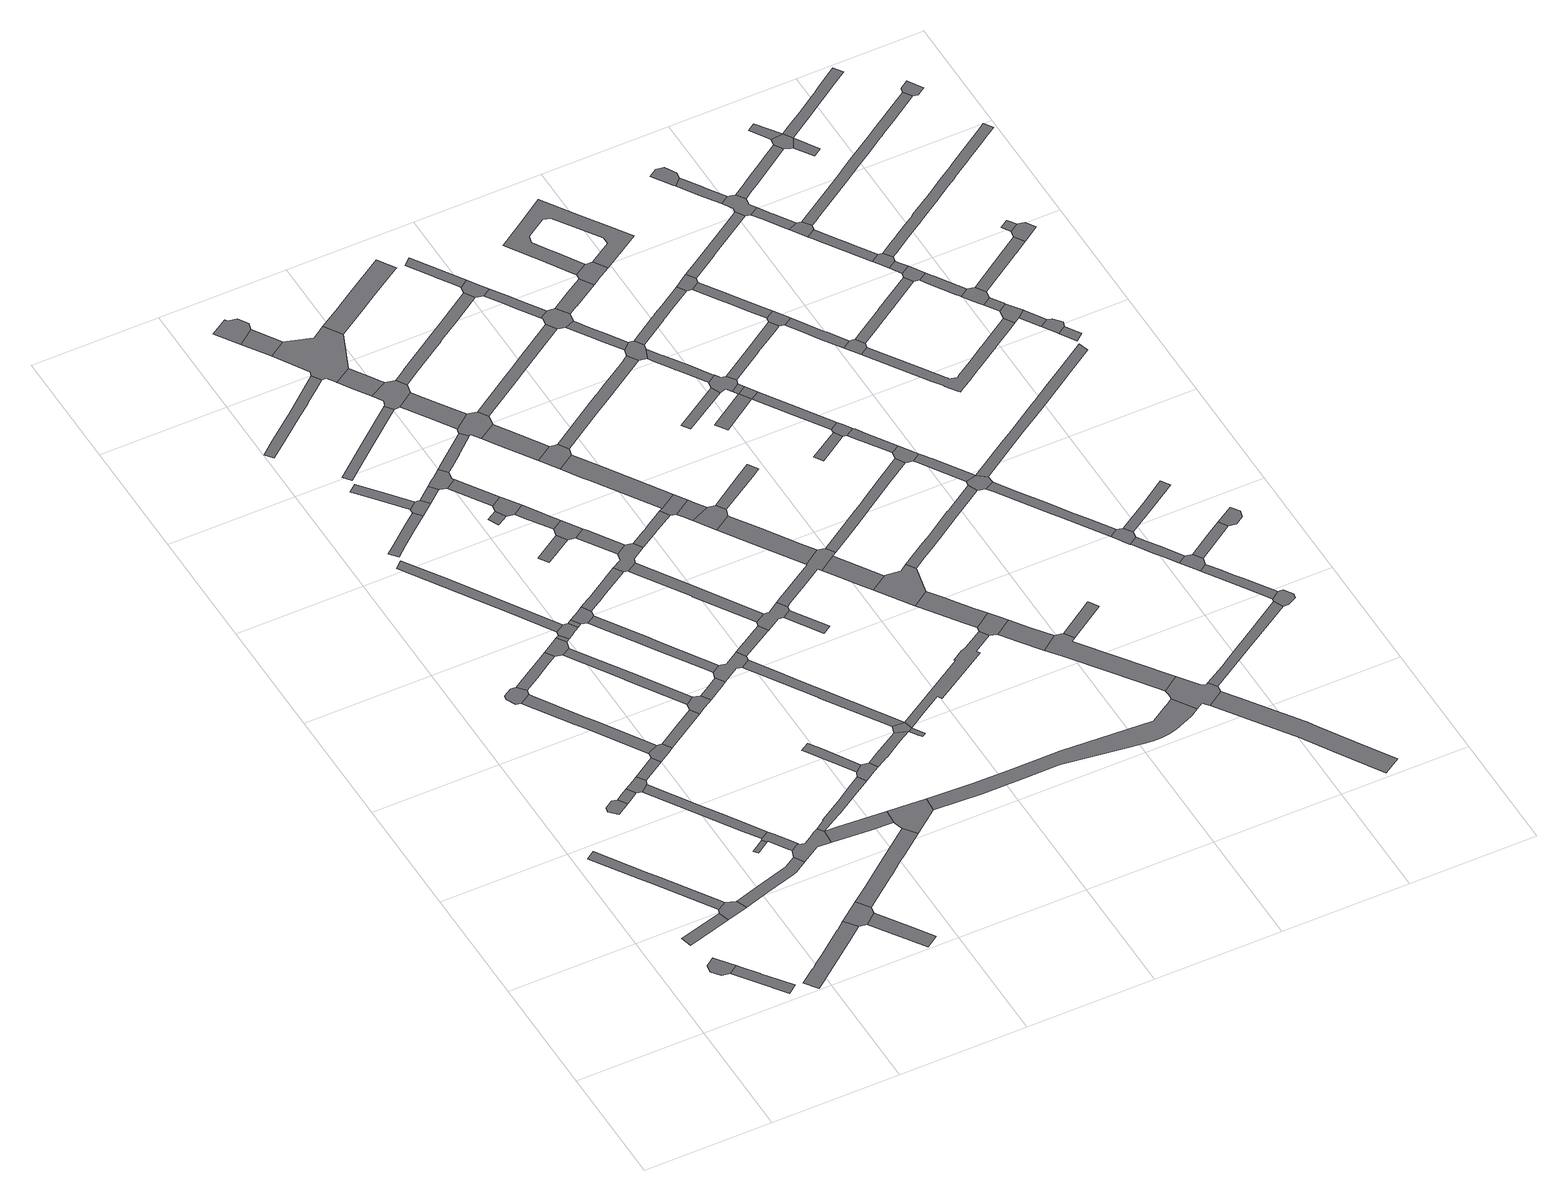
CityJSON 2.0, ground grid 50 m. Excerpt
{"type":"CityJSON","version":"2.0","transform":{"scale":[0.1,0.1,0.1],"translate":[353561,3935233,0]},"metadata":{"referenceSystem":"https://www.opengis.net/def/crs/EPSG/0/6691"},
"CityObjects":{
"road1":{"type":"Road","geometry":[{"type":"MultiSurface","lod":"1","boundaries":[[[0,1,2,3,4,5,6]]]}]},
"road2":{"type":"Road","attributes":{"RoadStructureAttribute.sectionType":"1"},"geometry":[{"type":"MultiSurface","lod":"1","boundaries":[[[7,8,9,10,4,3,11,12,13]]]}]},
"road3":{"type":"Road","attributes":{"RoadStructureAttribute.sectionType":"1"},"geometry":[{"type":"MultiSurface","lod":"1","boundaries":[[[14,15,16,17]]]}]},
"road4":{"type":"Road","attributes":{"RoadStructureAttribute.sectionType":"1"},"geometry":[{"type":"MultiSurface","lod":"1","boundaries":[[[18,19,20,21,22,23,24,25,26]]]}]},
"road5":{"type":"Road","geometry":[{"type":"MultiSurface","lod":"1","boundaries":[[[27,28,29,22,21,14,17]]]}]},
"road6":{"type":"Road","geometry":[{"type":"MultiSurface","lod":"1","boundaries":[[[30,31,32,33,34,35]]]}]},
"road7":{"type":"Road","attributes":{"RoadStructureAttribute.sectionType":"1"},"geometry":[{"type":"MultiSurface","lod":"1","boundaries":[[[36,37,38,39,40,41,42,43,44,45,46,47,48,49,50]]]}]},
"road8":{"type":"Road","attributes":{"RoadStructureAttribute.sectionType":"1"},"geometry":[{"type":"MultiSurface","lod":"1","boundaries":[[[51,33,32,52,53,54]]]}]},
"road9":{"type":"Road","attributes":{"RoadStructureAttribute.sectionType":"1"},"geometry":[{"type":"MultiSurface","lod":"1","boundaries":[[[55,56,57,58,29,28,59,60,61,62]]]}]},
"road10":{"type":"Road","geometry":[{"type":"MultiSurface","lod":"1","boundaries":[[[53,63,64,65,66,67,54]]]}]},
"road11":{"type":"Road","geometry":[{"type":"MultiSurface","lod":"1","boundaries":[[[68,69,70,71,72,73,74,75]]]}]},
"road12":{"type":"Road","attributes":{"RoadStructureAttribute.sectionType":"1"},"geometry":[{"type":"MultiSurface","lod":"1","boundaries":[[[76,77,78,79,64,63,80,81,82,83]]]}]},
"road13":{"type":"Road","attributes":{"RoadStructureAttribute.sectionType":"1"},"geometry":[{"type":"MultiSurface","lod":"1","boundaries":[[[84,85,66,65]]]}]},
"road14":{"type":"Road","geometry":[{"type":"MultiSurface","lod":"1","boundaries":[[[86,87,88,89]]]}]},
"road15":{"type":"Road","geometry":[{"type":"MultiSurface","lod":"1","boundaries":[[[49,90,91,92,93,50]]]}]},
"road16":{"type":"Road","attributes":{"RoadStructureAttribute.sectionType":"1"},"geometry":[{"type":"MultiSurface","lod":"1","boundaries":[[[94,95,96,97,70,69,98,99,100,101,102]]]}]},
"road17":{"type":"Road","attributes":{"RoadStructureAttribute.sectionType":"1"},"geometry":[{"type":"MultiSurface","lod":"1","boundaries":[[[103,104,105,106,107,108,109,72,71]]]}]},
"road18":{"type":"Road","attributes":{"RoadStructureAttribute.sectionType":"1"},"geometry":[{"type":"MultiSurface","lod":"1","boundaries":[[[110,111,91,90,112,113,114,115]]]}]},
"road19":{"type":"Road","geometry":[{"type":"MultiSurface","lod":"1","boundaries":[[[86,89,116,117,118,119,120,121,76,83]]]}]},
"road20":{"type":"Road","geometry":[{"type":"MultiSurface","lod":"1","boundaries":[[[102,101,122,85,84,123,124,125,126]]]}]},
"road21":{"type":"Road","geometry":[{"type":"MultiSurface","lod":"1","boundaries":[[[62,127,128,129,130,131,132,133,134,119,118,55]]]}]},
"road22":{"type":"Road","attributes":{"RoadStructureAttribute.sectionType":"1"},"geometry":[{"type":"MultiSurface","lod":"1","boundaries":[[[135,136,137,138,139,140,141,142,143,144]]]}]},
"road23":{"type":"Road","geometry":[{"type":"MultiSurface","lod":"1","boundaries":[[[145,146,147,148,149,107,106,150]]]}]},
"road24":{"type":"Road","attributes":{"RoadStructureAttribute.sectionType":"1"},"geometry":[{"type":"MultiSurface","lod":"1","boundaries":[[[151,152,153,154,155,156,157,158]]]}]},
"road25":{"type":"Road","attributes":{"RoadStructureAttribute.sectionType":"1"},"geometry":[{"type":"MultiSurface","lod":"1","boundaries":[[[125,159,160,161,162,126]]]}]},
"road26":{"type":"Road","attributes":{"RoadStructureAttribute.sectionType":"1"},"geometry":[{"type":"MultiSurface","lod":"1","boundaries":[[[163,164,165,166,167,168,169,170,93,92]]]}]},
"road27":{"type":"Road","attributes":{"RoadStructureAttribute.sectionType":"1"},"geometry":[{"type":"MultiSurface","lod":"1","boundaries":[[[148,147,171,172]]]}]},
"road28":{"type":"Road","attributes":{"RoadStructureAttribute.sectionType":"1"},"geometry":[{"type":"MultiSurface","lod":"1","boundaries":[[[173,174,175,145,150,176,177,178]]]}]},
"road29":{"type":"Road","geometry":[{"type":"MultiSurface","lod":"1","boundaries":[[[143,172,171,179,180,181,182,144]]]}]},
"road30":{"type":"Road","attributes":{"RoadStructureAttribute.sectionType":"1"},"geometry":[{"type":"MultiSurface","lod":"1","boundaries":[[[183,184,185,186,187,188]]]}]},
"road31":{"type":"Road","attributes":{"RoadStructureAttribute.sectionType":"1"},"geometry":[{"type":"MultiSurface","lod":"1","boundaries":[[[189,190,129,128,191,192]]]}]},
"road32":{"type":"Road","attributes":{"RoadStructureAttribute.sectionType":"1"},"geometry":[{"type":"MultiSurface","lod":"1","boundaries":[[[182,181,193,194]]]}]},
"road33":{"type":"Road","geometry":[{"type":"MultiSurface","lod":"1","boundaries":[[[154,195,196,185,184,155]]]}]},
"road34":{"type":"Road","attributes":{"RoadStructureAttribute.sectionType":"1"},"geometry":[{"type":"MultiSurface","lod":"1","boundaries":[[[197,198,199,200,201,202,203,204,205,206,207,208,209,210,211,212]]]}]},
"road35":{"type":"Road","geometry":[{"type":"MultiSurface","lod":"1","boundaries":[[[161,160,213,214,215,216,173,178]]]}]},
"road36":{"type":"Road","attributes":{"RoadStructureAttribute.sectionType":"1"},"geometry":[{"type":"MultiSurface","lod":"1","boundaries":[[[217,218,219,220,221,222,223,224,225,226,227,130,129]]]}]},
"road37":{"type":"Road","geometry":[{"type":"MultiSurface","lod":"1","boundaries":[[[193,228,229,230,231,232,194]]]}]},
"road38":{"type":"Road","attributes":{"RoadStructureAttribute.sectionType":"1"},"geometry":[{"type":"MultiSurface","lod":"1","boundaries":[[[233,196,195,234]]]}]},
"road39":{"type":"Road","attributes":{"RoadStructureAttribute.sectionType":"1"},"geometry":[{"type":"MultiSurface","lod":"1","boundaries":[[[235,216,215,236,237,238,239]]]}]},
"road40":{"type":"Road","attributes":{"RoadStructureAttribute.sectionType":"1"},"geometry":[{"type":"MultiSurface","lod":"1","boundaries":[[[240,241,242,243,244,245]]]}]},
"road41":{"type":"Road","attributes":{"RoadStructureAttribute.sectionType":"1"},"geometry":[{"type":"MultiSurface","lod":"1","boundaries":[[[246,247,248,229,228,249,250,251,252,253,254]]]}]},
"road42":{"type":"Road","geometry":[{"type":"MultiSurface","lod":"1","boundaries":[[[255,168,167,256,257,258,259,189,192]]]}]},
"road43":{"type":"Road","attributes":{"RoadStructureAttribute.sectionType":"1"},"geometry":[{"type":"MultiSurface","lod":"1","boundaries":[[[260,261,262,263,264,265]]]}]},
"road44":{"type":"Road","geometry":[{"type":"MultiSurface","lod":"1","boundaries":[[[266,267,268,269,270,271,272,273,233,234]]]}]},
"road45":{"type":"Road","geometry":[{"type":"MultiSurface","lod":"1","boundaries":[[[274,275,276,277,278,279,280]]]}]},
"road46":{"type":"Road","geometry":[{"type":"MultiSurface","lod":"1","boundaries":[[[281,282,283,284]]]}]},
"road47":{"type":"Road","attributes":{"RoadStructureAttribute.sectionType":"1"},"geometry":[{"type":"MultiSurface","lod":"1","boundaries":[[[230,285,286,287,288,289,290,291,292,231]]]}]},
"road48":{"type":"Road","geometry":[{"type":"MultiSurface","lod":"1","boundaries":[[[260,265,222,221,293,294,295]]]}]},
"road49":{"type":"Road","attributes":{"RoadStructureAttribute.sectionType":"1"},"geometry":[{"type":"MultiSurface","lod":"1","boundaries":[[[296,297,298,299,300,301]]]}]},
"road50":{"type":"Road","attributes":{"RoadStructureAttribute.sectionType":"1"},"geometry":[{"type":"MultiSurface","lod":"1","boundaries":[[[267,302,303,268]]]}]},
"road51":{"type":"Road","attributes":{"RoadStructureAttribute.sectionType":"1"},"geometry":[{"type":"MultiSurface","lod":"1","boundaries":[[[304,279,278,305,306]]]}]},
"road52":{"type":"Road","geometry":[{"type":"MultiSurface","lod":"1","boundaries":[[[238,307,308,309,310,311,312,313,254,253,314,239]]]}]},
"road53":{"type":"Road","geometry":[{"type":"MultiSurface","lod":"1","boundaries":[[[315,316,317,303,302,281,284]]]}]},
"road54":{"type":"Road","attributes":{"RoadStructureAttribute.sectionType":"1"},"geometry":[{"type":"MultiSurface","lod":"1","boundaries":[[[318,319,316,315,320,321,322,323,324]]]}]},
"road55":{"type":"Road","geometry":[{"type":"MultiSurface","lod":"1","boundaries":[[[325,326,327,328,306,305,329,205,204,330,331,332,333,334,335,336]]]}]},
"road56":{"type":"Road","attributes":{"RoadStructureAttribute.sectionType":"1"},"geometry":[{"type":"MultiSurface","lod":"1","boundaries":[[[337,338,339,340,271,270,341,342,343,344,345,346]]]}]},
"road57":{"type":"Road","geometry":[{"type":"MultiSurface","lod":"1","boundaries":[[[324,323,301,300,347,348]]]}]},
"road58":{"type":"Road","attributes":{"RoadStructureAttribute.sectionType":"1"},"geometry":[{"type":"MultiSurface","lod":"1","boundaries":[[[349,350,351,334,333,352,353,354,355,356]]]}]},
"road59":{"type":"Road","attributes":{"RoadStructureAttribute.sectionType":"1"},"geometry":[{"type":"MultiSurface","lod":"1","boundaries":[[[294,357,358,359,360,361,362,363,364,365,295]]]}]},
"road60":{"type":"Road","attributes":{"RoadStructureAttribute.sectionType":"1"},"geometry":[{"type":"MultiSurface","lod":"1","boundaries":[[[347,366,367,368,348]]]}]},
"road61":{"type":"Road","geometry":[{"type":"MultiSurface","lod":"1","boundaries":[[[355,369,370,245,244,371,372,373,374,375,376,377,356]]]}]},
"road62":{"type":"Road","geometry":[{"type":"MultiSurface","lod":"1","boundaries":[[[378,379,380,381,367,366,382,383,289,288,384,385]]]}]},
"road63":{"type":"Road","attributes":{"RoadStructureAttribute.sectionType":"1"},"geometry":[{"type":"MultiSurface","lod":"1","boundaries":[[[386,387,388,389,390,309,308,391,392,393,394]]]}]},
"road64":{"type":"Road","attributes":{"RoadStructureAttribute.sectionType":"1"},"geometry":[{"type":"MultiSurface","lod":"1","boundaries":[[[395,311,310,396,397,398]]]}]},
"road65":{"type":"Road","attributes":{"RoadStructureAttribute.sectionType":"1"},"geometry":[{"type":"MultiSurface","lod":"1","boundaries":[[[399,400,373,372,401,402,403,404]]]}]},
"road66":{"type":"Road","attributes":{"RoadStructureAttribute.sectionType":"1"},"geometry":[{"type":"MultiSurface","lod":"1","boundaries":[[[384,405,406,407,408,409,410,411,412,385]]]}]},
"road67":{"type":"Road","geometry":[{"type":"MultiSurface","lod":"1","boundaries":[[[413,386,394,363,362]]]}]},
"road68":{"type":"Road","geometry":[{"type":"MultiSurface","lod":"1","boundaries":[[[414,404,403,415,337,346,416,417,418,419,420]]]}]},
"road69":{"type":"Road","geometry":[{"type":"MultiSurface","lod":"1","boundaries":[[[421,422,423,424,413,362]]]}]},
"road70":{"type":"Road","attributes":{"RoadStructureAttribute.sectionType":"1"},"geometry":[{"type":"MultiSurface","lod":"1","boundaries":[[[425,426,418,417,427,428]]]}]},
"road71":{"type":"Road","geometry":[{"type":"MultiSurface","lod":"1","boundaries":[[[398,397,429,430,431,432,433,434,410,409]]]}]},
"road72":{"type":"Road","attributes":{"RoadStructureAttribute.sectionType":"1"},"geometry":[{"type":"MultiSurface","lod":"1","boundaries":[[[435,436,437,381,380,438,439,440,441]]]}]},
"road73":{"type":"Road","geometry":[{"type":"MultiSurface","lod":"1","boundaries":[[[442,443,444,445,446,447,448,425,428]]]}]},
"road74":{"type":"Road","attributes":{"RoadStructureAttribute.sectionType":"1"},"geometry":[{"type":"MultiSurface","lod":"1","boundaries":[[[449,450,451,452,431,430]]]}]},
"road75":{"type":"Road","attributes":{"RoadStructureAttribute.sectionType":"1"},"geometry":[{"type":"MultiSurface","lod":"1","boundaries":[[[444,453,454,455,456,457,458,459,460,445]]]}]},
"road76":{"type":"Road","attributes":{"RoadStructureAttribute.sectionType":"1"},"geometry":[{"type":"MultiSurface","lod":"1","boundaries":[[[335,461,462,463,464,465,466,467,468,469,336]]]}]},
"road77":{"type":"Road","attributes":{"RoadStructureAttribute.sectionType":"1"},"geometry":[{"type":"MultiSurface","lod":"1","boundaries":[[[470,471,472,473,474,475,476,477,375,374,478,479,480,481,482,483,484]]]}]},
"road78":{"type":"Road","geometry":[{"type":"MultiSurface","lod":"1","boundaries":[[[440,485,486,487,457,456,441]]]}]},
"road79":{"type":"Road","attributes":{"RoadStructureAttribute.sectionType":"1"},"geometry":[{"type":"MultiSurface","lod":"1","boundaries":[[[488,489,490,491,486,485]]]}]},
"road80":{"type":"Road","geometry":[{"type":"MultiSurface","lod":"1","boundaries":[[[492,493,494,495,490,489]]]}]},
"road81":{"type":"Road","attributes":{"RoadStructureAttribute.sectionType":"1"},"geometry":[{"type":"MultiSurface","lod":"1","boundaries":[[[496,497,498,499,500,501,502,503,504,505,506,507,508,509,510,386,413]]]}]},
"road82":{"type":"Road","geometry":[{"type":"MultiSurface","lod":"1","boundaries":[[[511,512,433,432,513,514,515,516,517,518,519,520,521]]]}]},
"road83":{"type":"Road","attributes":{"RoadStructureAttribute.sectionType":"1"},"geometry":[{"type":"MultiSurface","lod":"1","boundaries":[[[256,522,523,524,525,526,527,528,529,530,531,532,533,534,535,536,537,538,539,540,541,542,543,544,257]]]}]},
"road84":{"type":"Road","attributes":{"RoadStructureAttribute.sectionType":"1"},"geometry":[{"type":"MultiSurface","lod":"1","boundaries":[[[545,546,547,548,549,550,551,552,414,420]]]}]},
"road85":{"type":"Road","attributes":{"RoadStructureAttribute.sectionType":"1"},"geometry":[{"type":"MultiSurface","lod":"1","boundaries":[[[520,553,554,493,492,555,556,521]]]}]},
"road86":{"type":"Road","attributes":{"RoadStructureAttribute.sectionType":"1"},"geometry":[{"type":"MultiSurface","lod":"1","boundaries":[[[557,558,559,560,561,562,563,564,565,447,446]]]}]},
"road87":{"type":"Road","attributes":{"RoadStructureAttribute.sectionType":"1"},"geometry":[{"type":"MultiSurface","lod":"1","boundaries":[[[566,567,517,516,568,569,570]]]}]},
"road88":{"type":"Road","attributes":{"RoadStructureAttribute.sectionType":"1"},"geometry":[{"type":"MultiSurface","lod":"1","boundaries":[[[571,572,573,574,495,494]]]}]},
"road89":{"type":"Road","attributes":{"RoadStructureAttribute.sectionType":"1"},"geometry":[{"type":"MultiSurface","lod":"1","boundaries":[[[575,576,577,578,579,580,581,582]]]}]},
"road90":{"type":"Road","geometry":[{"type":"MultiSurface","lod":"1","boundaries":[[[583,584,585,580,579,586,470,484]]]}]},
"road91":{"type":"Road","geometry":[{"type":"MultiSurface","lod":"1","boundaries":[[[587,588,589,590,591,592,593,594,566,570]]]}]},
"road92":{"type":"Road","attributes":{"RoadStructureAttribute.sectionType":"1"},"geometry":[{"type":"MultiSurface","lod":"1","boundaries":[[[595,596,597,598,599,600,584,583]]]}]},
"road93":{"type":"Road","attributes":{"RoadStructureAttribute.sectionType":"1"},"geometry":[{"type":"MultiSurface","lod":"1","boundaries":[[[589,601,602,603,604,605,606,607,608,590]]]}]},
"road94":{"type":"Road","geometry":[{"type":"MultiSurface","lod":"1","boundaries":[[[609,610,611,598,597,612,613,549,548,614,615]]]}]},
"road95":{"type":"Road","geometry":[{"type":"MultiSurface","lod":"1","boundaries":[[[504,503,616,617,618,604,603]]]}]},
"road96":{"type":"Road","attributes":{"RoadStructureAttribute.sectionType":"1"},"geometry":[{"type":"MultiSurface","lod":"1","boundaries":[[[619,620,621,622]]]}]},
"road97":{"type":"Road","attributes":{"RoadStructureAttribute.sectionType":"1"},"geometry":[{"type":"MultiSurface","lod":"1","boundaries":[[[614,623,624,625,626,627,628,629,615]]]}]},
"road98":{"type":"Road","geometry":[{"type":"MultiSurface","lod":"1","boundaries":[[[630,631,617,616,632,633,634]]]}]},
"road99":{"type":"Road","geometry":[{"type":"MultiSurface","lod":"1","boundaries":[[[635,626,625,560,559,636,637,638]]]}]},
"road100":{"type":"Road","attributes":{"RoadStructureAttribute.sectionType":"1"},"geometry":[{"type":"MultiSurface","lod":"1","boundaries":[[[639,640,641,642,643,644,645,519,518,646,647,648,649,650,651,652]]]}]},
"road101":{"type":"Road","attributes":{"RoadStructureAttribute.sectionType":"1"},"geometry":[{"type":"MultiSurface","lod":"1","boundaries":[[[653,654,655,656]]]}]},
"road102":{"type":"Road","attributes":{"RoadStructureAttribute.sectionType":"1"},"geometry":[{"type":"MultiSurface","lod":"1","boundaries":[[[657,658,659,660,661,611,610]]]}]},
"road103":{"type":"Road","attributes":{"RoadStructureAttribute.sectionType":"1"},"geometry":[{"type":"MultiSurface","lod":"1","boundaries":[[[662,663,664,665,666,637,636,667,668,669,670,671,672,673,674]]]}]},
"road104":{"type":"Road","attributes":{"RoadStructureAttribute.sectionType":"1"},"geometry":[{"type":"MultiSurface","lod":"1","boundaries":[[[675,676,677,678,679,630,634,680,681,682,683,684]]]}]},
"road105":{"type":"Road","geometry":[{"type":"MultiSurface","lod":"1","boundaries":[[[685,686,687,674,673,619,622,688,689,690]]]}]},
"road106":{"type":"Road","attributes":{"RoadStructureAttribute.sectionType":"1"},"geometry":[{"type":"MultiSurface","lod":"1","boundaries":[[[689,656,691,690]]]}]},
"road107":{"type":"Road","geometry":[{"type":"MultiSurface","lod":"1","boundaries":[[[691,656,655,692]]]}]},
"road108":{"type":"Road","attributes":{"RoadStructureAttribute.sectionType":"1"},"geometry":[{"type":"MultiSurface","lod":"1","boundaries":[[[591,693,694,695,696,697,698,699,700,701,702,703,704,592]]]}]},
"road109":{"type":"Road","attributes":{"RoadStructureAttribute.sectionType":"1"},"geometry":[{"type":"MultiSurface","lod":"1","boundaries":[[[705,706,707,708]]]}]},
"road110":{"type":"Road","attributes":{"RoadStructureAttribute.sectionType":"1"},"geometry":[{"type":"MultiSurface","lod":"1","boundaries":[[[709,710,711,712,679,678]]]}]},
"road111":{"type":"Road","geometry":[{"type":"MultiSurface","lod":"1","boundaries":[[[713,714,715,716,717,718,719,660,659]]]}]},
"road112":{"type":"Road","attributes":{"RoadStructureAttribute.sectionType":"1"},"geometry":[{"type":"MultiSurface","lod":"1","boundaries":[[[655,720,721,722,723,692]]]}]},
"road113":{"type":"Road","attributes":{"RoadStructureAttribute.sectionType":"1"},"geometry":[{"type":"MultiSurface","lod":"1","boundaries":[[[724,725,726,727,728,729,730,731,732,733,635,638]]]}]},
"road114":{"type":"Road","geometry":[{"type":"MultiSurface","lod":"1","boundaries":[[[683,734,735,537,536,736,737,738,739,740,741,742,743,684]]]}]},
"road115":{"type":"Road","attributes":{"RoadStructureAttribute.sectionType":"1"},"geometry":[{"type":"MultiSurface","lod":"1","boundaries":[[[714,744,745,746,747,748,749,750,751,718,717,752,753,754,755,756,757,758,759,760,761,762,763,715]]]}]},
"road116":{"type":"Road","geometry":[{"type":"MultiSurface","lod":"1","boundaries":[[[764,765,766,722,721,767,705,708]]]}]},
"road117":{"type":"Road","attributes":{"RoadStructureAttribute.sectionType":"1"},"geometry":[{"type":"MultiSurface","lod":"1","boundaries":[[[768,769,765,764,770,771,772,773]]]}]},
"road118":{"type":"Road","attributes":{"RoadStructureAttribute.sectionType":"1"},"geometry":[{"type":"MultiSurface","lod":"1","boundaries":[[[774,775,776,686,685,777,778,779,780,781,782]]]}]},
"road119":{"type":"Road","geometry":[{"type":"MultiSurface","lod":"1","boundaries":[[[783,784,785,773,772,639,652]]]}]},
"road120":{"type":"Road","attributes":{"RoadStructureAttribute.sectionType":"1"},"geometry":[{"type":"MultiSurface","lod":"1","boundaries":[[[786,787,788,789,790,791,792,793,794,795,796,797,798,799,800,801,739,738]]]}]},
"road121":{"type":"Road","attributes":{"RoadStructureAttribute.sectionType":"1"},"geometry":[{"type":"MultiSurface","lod":"1","boundaries":[[[783,802,803,804,805,806,807,808,809,784]]]}]},
"road122":{"type":"Road","geometry":[{"type":"MultiSurface","lod":"1","boundaries":[[[810,729,728,811,812,813,814]]]}]},
"road123":{"type":"Road","geometry":[{"type":"MultiSurface","lod":"1","boundaries":[[[805,804,700,699,815,816,817]]]}]},
"road124":{"type":"Road","attributes":{"RoadStructureAttribute.sectionType":"1"},"geometry":[{"type":"MultiSurface","lod":"1","boundaries":[[[818,819,820,812,811,821,822,823,824,825]]]}]},
"road125":{"type":"Road","geometry":[{"type":"MultiSurface","lod":"1","boundaries":[[[781,826,827,825,824,782]]]}]},
"road126":{"type":"Road","attributes":{"RoadStructureAttribute.sectionType":"1"},"geometry":[{"type":"MultiSurface","lod":"1","boundaries":[[[828,829,830,831,832,833,834,835,836,837,838,816,815]]]}]},
"road127":{"type":"Road","attributes":{"RoadStructureAttribute.sectionType":"1"},"geometry":[{"type":"MultiSurface","lod":"1","boundaries":[[[839,840,841,842,843,741,740,844,845,846,847,848,849]]]}]},
"road128":{"type":"Road","attributes":{"RoadStructureAttribute.sectionType":"1"},"geometry":[{"type":"MultiSurface","lod":"1","boundaries":[[[850,851,827,826,852,853,854,855]]]}]},
"road129":{"type":"Road","geometry":[{"type":"MultiSurface","lod":"1","boundaries":[[[856,857,833,832,858,859,860,861]]]}]},
"road130":{"type":"Road","geometry":[{"type":"MultiSurface","lod":"1","boundaries":[[[854,862,863,864,865,866,855]]]}]},
"road131":{"type":"Road","attributes":{"RoadStructureAttribute.sectionType":"1"},"geometry":[{"type":"MultiSurface","lod":"1","boundaries":[[[813,867,868,869,870,871,872,873,874,814]]]}]},
"road132":{"type":"Road","attributes":{"RoadStructureAttribute.sectionType":"1"},"geometry":[{"type":"MultiSurface","lod":"1","boundaries":[[[860,875,876,877,878,879,880,881,882,883,861]]]}]},
"road133":{"type":"Road","geometry":[{"type":"MultiSurface","lod":"1","boundaries":[[[884,885,886,887,888,881,880]]]}]},
"road134":{"type":"Road","geometry":[{"type":"MultiSurface","lod":"1","boundaries":[[[889,890,891,892,893,894,895]]]}]},
"road135":{"type":"Road","attributes":{"RoadStructureAttribute.sectionType":"1"},"geometry":[{"type":"MultiSurface","lod":"1","boundaries":[[[896,897,898,899,900,901,886,885,902,903]]]}]},
"road136":{"type":"Road","attributes":{"RoadStructureAttribute.sectionType":"1"},"geometry":[{"type":"MultiSurface","lod":"1","boundaries":[[[904,905,906,907,857,856]]]}]},
"road137":{"type":"Road","attributes":{"RoadStructureAttribute.sectionType":"1"},"geometry":[{"type":"MultiSurface","lod":"1","boundaries":[[[908,909,910,911,912,894,893,913,914,915]]]}]},
"road138":{"type":"Road","geometry":[{"type":"MultiSurface","lod":"1","boundaries":[[[849,848,916,917,918,919,896,903]]]}]},
"road139":{"type":"Road","attributes":{"RoadStructureAttribute.sectionType":"1"},"geometry":[{"type":"MultiSurface","lod":"1","boundaries":[[[920,921,922,923,865,864,924,925,926,927,928]]]}]},
"road140":{"type":"Road","attributes":{"RoadStructureAttribute.sectionType":"1"},"geometry":[{"type":"MultiSurface","lod":"1","boundaries":[[[929,930,931,932,888,887,933]]]}]},
"road141":{"type":"Road","attributes":{"RoadStructureAttribute.sectionType":"1"},"geometry":[{"type":"MultiSurface","lod":"1","boundaries":[[[934,935,936,937,938,939,940,941,942,943,944,945,946,947,948,863,862,949,950,951,952,953,954,955,956,957,958,959,960,961,962,963,964,965]]]}]},
"road142":{"type":"Road","geometry":[{"type":"MultiSurface","lod":"1","boundaries":[[[966,967,968,969,908,915,970,871,870,971]]]}]},
"road143":{"type":"Road","attributes":{"RoadStructureAttribute.sectionType":"1"},"geometry":[{"type":"MultiSurface","lod":"1","boundaries":[[[972,973,974,975,976,977,978,979,980,981,982,983,984,805,817]]]}]},
"road144":{"type":"Road","attributes":{"RoadStructureAttribute.sectionType":"1"},"geometry":[{"type":"MultiSurface","lod":"1","boundaries":[[[985,986,987,988,989,990,991,992,993,994,995,966,971]]]}]},
"road145":{"type":"Road","geometry":[{"type":"MultiSurface","lod":"1","boundaries":[[[990,996,997,998,999,1000,991]]]}]},
"road146":{"type":"Road","attributes":{"RoadStructureAttribute.sectionType":"1"},"geometry":[{"type":"MultiSurface","lod":"1","boundaries":[[[1001,1002,1003,1004,1005,1006,1007,1008,1009,997,996,1010,1011,1012,1013,1014,1015,1016,1017,1018]]]}]},
"road147":{"type":"Road","geometry":[{"type":"MultiSurface","lod":"1","boundaries":[[[1019,929,933,1020,1021,1022]]]}]},
"road148":{"type":"Road","geometry":[{"type":"MultiSurface","lod":"1","boundaries":[[[1017,1023,1024,1025,1026,1027,1028,1018]]]}]},
"road149":{"type":"Road","attributes":{"RoadStructureAttribute.sectionType":"1"},"geometry":[{"type":"MultiSurface","lod":"1","boundaries":[[[1029,1030,1031,1032,1033,1034,1035,1036,1037,969,968]]]}]},
"road150":{"type":"Road","attributes":{"RoadStructureAttribute.sectionType":"1"},"geometry":[{"type":"MultiSurface","lod":"1","boundaries":[[[1038,1039,1040,1026,1025,1041]]]}]},
"road151":{"type":"Road","geometry":[{"type":"MultiSurface","lod":"1","boundaries":[[[1042,1043,1038,1041,920,928]]]}]},
"road152":{"type":"Road","attributes":{"RoadStructureAttribute.sectionType":"1"},"geometry":[{"type":"MultiSurface","lod":"1","boundaries":[[[1044,1045,1046,1043,1042,1047,1048,1049,1050,1051,1052]]]}]},
"road153":{"type":"Road","geometry":[{"type":"MultiSurface","lod":"1","boundaries":[[[1053,1052,1051,1054,1055,1056,1057,1058]]]}]},
"road154":{"type":"Road","attributes":{"RoadStructureAttribute.sectionType":"1"},"geometry":[{"type":"MultiSurface","lod":"1","boundaries":[[[1056,1059,1060,1061,1062,1063,1064,1057]]]}]},
"road155":{"type":"Road","geometry":[{"type":"MultiSurface","lod":"1","boundaries":[[[1065,1066,1061,1060,934,965]]]}]},
"road156":{"type":"Road","attributes":{"RoadStructureAttribute.sectionType":"1"},"geometry":[{"type":"MultiSurface","lod":"1","boundaries":[[[1067,1068,1069,1070]]]}]},
"road157":{"type":"Road","attributes":{"RoadStructureAttribute.sectionType":"1"},"geometry":[{"type":"MultiSurface","lod":"1","boundaries":[[[1071,1072,1073,1066,1065,1074,1075,1076]]]}]},
"road158":{"type":"Road","geometry":[{"type":"MultiSurface","lod":"1","boundaries":[[[1067,1070,1033,1032,1077,1078,1079]]]}]},
"road159":{"type":"Road","geometry":[{"type":"MultiSurface","lod":"1","boundaries":[[[1076,1080,1081,1082,1083,1084,1085,1071]]]}]},
"road160":{"type":"Road","attributes":{"RoadStructureAttribute.sectionType":"1"},"geometry":[{"type":"MultiSurface","lod":"1","boundaries":[[[1078,1086,1087,1079]]]}]},
"road161":{"type":"Road","geometry":[{"type":"MultiSurface","lod":"1","boundaries":[[[1082,1088,1089,1090,1091,1083]]]}]},
"road162":{"type":"Road","attributes":{"RoadStructureAttribute.sectionType":"1"},"geometry":[{"type":"MultiSurface","lod":"1","boundaries":[[[1092,1093,1053,1058,1094,1095,1096]]]}]},
"road163":{"type":"Road","attributes":{"RoadStructureAttribute.sectionType":"1"},"geometry":[{"type":"MultiSurface","lod":"1","boundaries":[[[1097,1098,1099,1100,1101,1102,1103,1104,1105,1106,1107,1108,1109,1110,1111,1112,1113,1114,1115,1116,1000,999]]]}]},
"road164":{"type":"Road","attributes":{"RoadStructureAttribute.sectionType":"1"},"geometry":[{"type":"MultiSurface","lod":"1","boundaries":[[[1117,1118,1119,1120,1121,1122,1123,1124,1125,1126,1127,1128,1067,1079]]]}]},
"road165":{"type":"Road","attributes":{"RoadStructureAttribute.sectionType":"1"},"geometry":[{"type":"MultiSurface","lod":"1","boundaries":[[[1129,1130,1131,1132,1133,1134,1135,1136,1137,1138,1139,1140,1141,1142,1143,1144,1145,1146,1147,1148,1149,1150,1151,1152,1153,1154,1155,1156,1157,1158,1159,1160,1161,1162,1163,1164,1165,1166,1167,1168,1169,1170,1171,1172,1173,1028,1027]]]}]},
"road166":{"type":"Road","geometry":[{"type":"MultiSurface","lod":"1","boundaries":[[[1174,1175,1176,1177]]]}]},
"road167":{"type":"Road","geometry":[{"type":"MultiSurface","lod":"1","boundaries":[[[1178,1179,1174,1177,1092,1096]]]}]},
"road168":{"type":"Road","geometry":[{"type":"MultiSurface","lod":"1","boundaries":[[[1180,1181,1109,1108,1182,1183]]]}]}
},
"vertices":[
[166,286,0],[162,256,0],[189,220,0],[219,215,0],[256,241,0],[238,265,0],[202,313,0],
[327,145,0],[312,165,0],[311,167,0],[265,229,0],[277,137,0],[355,33,0],[391,60,0],
[326,495,0],[153,447,0],[165,403,0],[338,452,0],
[163,775,0],[192,731,0],[314,544,0],[333,514,0],[368,534,0],[229,748,0],[197,797,0],[85,969,0],[52,947,0],
[414,474,0],[423,476,0],[407,518,0],
[222,1119,0],[250,1089,0],[301,1121,0],[280,1155,0],[260,1160,0],[226,1139,0],
[651,232,0],[645,228,0],[538,145,0],[509,123,0],[487,105,0],[478,99,0],[420,56,0],[456,7,0],[482,26,0],[523,57,0],[552,79,0],[677,176,0],[681,179,0],[721,210,0],[684,258,0],
[302,1169,0],[312,1128,0],[352,1154,0],[331,1188,0],
[683,618,0],[666,608,0],[636,589,0],[506,549,0],[525,508,0],[643,544,0],[655,548,0],[706,580,0],
[372,1149,0],[404,1174,0],[412,1192,0],[390,1225,0],[368,1211,0],
[190,1736,0],[210,1731,0],[253,1758,0],[257,1778,0],[231,1808,0],[211,1813,0],[177,1792,0],[173,1772,0],
[662,772,0],[622,835,0],[562,928,0],[517,998,0],[482,978,0],[528,907,0],[588,813,0],[629,751,0],
[500,1248,0],[479,1282,0],
[626,744,0],[573,710,0],[586,693,0],[637,727,0],
[751,206,0],[798,244,0],[803,274,0],[767,322,0],
[456,1438,0],[389,1543,0],[366,1579,0],[260,1746,0],[324,1552,0],[347,1517,0],[414,1411,0],[481,1306,0],[526,1328,0],
[328,1822,0],[357,1841,0],[377,1853,0],[420,1881,0],[399,1914,0],[338,1876,0],[306,1856,0],
[935,42,0],[883,119,0],[811,118,0],[826,96,0],[856,52,0],[886,9,0],
[642,730,0],[686,661,0],[694,649,0],[727,671,0],[703,709,0],[675,752,0],
[483,1302,0],[539,1273,0],[561,1287,0],[567,1291,0],[546,1325,0],
[779,625,0],[832,621,0],[836,681,0],[821,704,0],[802,692,0],[790,684,0],[751,660,0],[731,665,0],
[411,2177,0],[347,2278,0],[277,2388,0],[173,2547,0],[143,2521,0],[243,2365,0],[314,2254,0],[377,2156,0],[485,1985,0],[519,2006,0],
[483,1894,0],[483,1895,0],[491,1925,0],[469,1959,0],[435,1937,0],[448,1874,0],
[177,2568,0],[221,2605,0],[292,2663,0],[346,2706,0],[321,2737,0],[266,2693,0],[189,2629,0],[152,2599,0],
[664,1353,0],[729,1395,0],[708,1429,0],[640,1386,0],
[930,372,0],[947,385,0],[996,424,0],[1024,445,0],[1119,519,0],[1082,566,0],[958,470,0],[833,373,0],
[506,1934,0],[481,1966,0],
[747,1481,0],[736,1497,0],[615,1687,0],[581,1666,0],[581,1665,0],[714,1457,0],
[530,1949,0],[531,1950,0],[560,1969,0],[539,2002,0],
[250,2845,0],[322,2757,0],[353,2782,0],[281,2870,0],[210,2956,0],[180,2930,0],
[1074,666,0],[886,678,0],[979,611,0],[1070,606,0],
[576,1979,0],[555,2013,0],
[398,2749,0],[373,2780,0],
[27,3202,0],[105,3264,0],[201,3340,0],[250,3380,0],[254,3383,0],[260,3388,0],[313,3431,0],[353,3464,0],[330,3498,0],[277,3455,0],[198,3389,0],[188,3381,0],[174,3369,0],[169,3365,0],[60,3278,0],[3,3232,0],
[745,1405,0],[759,1414,0],[797,1437,0],[775,1471,0],
[888,711,0],[924,732,0],[987,770,0],[998,779,0],[1084,832,0],[1064,863,0],[1017,834,0],[949,788,0],[858,733,0],[860,729,0],[852,725,0],
[600,1973,0],[634,1995,0],[638,2018,0],[617,2052,0],[594,2037,0],
[430,2826,0],[455,2796,0],
[819,1499,0],[842,1466,0],[859,1477,0],[882,1491,0],[860,1525,0],
[332,3125,0],[188,3007,0],[213,2977,0],[356,3095,0],[505,3217,0],[481,3247,0],
[866,1630,0],[768,1783,0],[755,1805,0],[618,1945,0],[721,1783,0],[734,1762,0],[863,1560,0],[867,1554,0],[900,1575,0],
[1072,600,0],[1219,596,0],[1223,656,0],[1199,658,0],[1126,662,0],
[1103,911,0],[1019,1046,0],[991,1091,0],[957,1070,0],[961,1064,0],[1073,886,0],
[458,2795,0],[484,2788,0],[526,2816,0],[521,2824,0],[525,2854,0],[500,2884,0],[467,2857,0],[452,2845,0],
[236,3867,0],[204,3874,0],[197,3884,0],[129,3842,0],[189,3751,0],[254,3799,0],[261,3829,0],
[576,2610,0],[537,2586,0],[555,2544,0],[598,2570,0],
[675,2041,0],[686,2048,0],[723,2071,0],[827,2136,0],[805,2170,0],[700,2104,0],[664,2081,0],[654,2075,0],
[1129,860,0],[1152,873,0],[1133,906,0],
[599,2337,0],[600,2334,0],[622,2299,0],[640,2310,0],[731,2367,0],[706,2405,0],
[582,2638,0],[624,2666,0],
[267,3778,0],[255,3650,0],[323,3693,0],
[947,1532,0],[968,1527,0],[1002,1550,0],[1006,1569,0],[985,1604,0],[979,1600,0],[929,1568,0],[861,1530,0],
[629,2565,0],[672,2593,0],[631,2655,0],
[722,2515,0],[707,2538,0],[660,2518,0],[666,2509,0],[671,2501,0],[713,2437,0],[755,2464,0],
[465,3684,0],[456,3678,0],[428,3660,0],[349,3685,0],[337,3518,0],[368,3463,0],[371,3463,0],[391,3431,0],[392,3429,0],[460,3472,0],[525,3627,0],[480,3694,0],
[648,3008,0],[639,3001,0],[626,2990,0],[522,2903,0],[549,2873,0],[602,2917,0],[601,2919,0],[606,2923,0],[650,2960,0],[672,2979,0],
[761,2363,0],[803,2391,0],
[526,3370,0],[522,3377,0],[464,3466,0],[394,3427,0],[414,3395,0],[425,3378,0],[468,3312,0],[539,3350,0],
[1200,901,0],[1200,900,0],[1264,940,0],[1296,960,0],[1299,962,0],[1327,979,0],[1280,995,0],[1247,975,0],[1178,934,0],
[852,2225,0],[894,2251,0],[810,2380,0],
[493,3273,0],[488,3253,0],[521,3218,0],[527,3219,0],[594,3265,0],[602,3304,0],[578,3342,0],[569,3344,0],[550,3348,0],
[886,2165,0],[889,2175,0],[945,2211,0],[924,2245,0],[845,2195,0],[841,2192,0],[844,2132,0],[884,2156,0],
[1336,1024,0],[1166,1291,0],[1164,1295,0],[1121,1362,0],[1056,1465,0],[1016,1451,0],[1128,1276,0],[1131,1271,0],[1288,1026,0],
[1092,1670,0],[1127,1641,0],[1135,1646,0],[1113,1683,0],
[669,3150,0],[612,3237,0],[543,3196,0],[602,3106,0],[652,3029,0],[715,3079,0],
[847,2126,0],[850,2121,0],[979,1920,0],[981,1916,0],[1117,1702,0],[1158,1726,0],[1021,1941,0],[1019,1944,0],
[1344,989,0],
[755,3071,0],[649,3015,0],[680,2985,0],[703,2949,0],[771,2993,0],[777,3026,0],[778,3033,0],
[1350,943,0],[1357,933,0],[1366,938,0],[1373,942,0],
[893,2804,0],[803,2944,0],[735,2900,0],[826,2760,0],
[1191,1680,0],[1211,1678,0],[1244,1700,0],[1247,1718,0],[1224,1753,0],[1178,1724,0],
[1005,2296,0],[1004,2295,0],[984,2283,0],[1005,2248,0],[1026,2262,0],[1101,2307,0],[1079,2342,0],
[834,2747,0],[859,2709,0],[873,2687,0],[940,2731,0],[947,2761,0],[923,2798,0],[912,2800,0],
[1296,1541,0],[1330,1564,0],[1331,1564,0],[1329,1566,0],
[920,2614,0],[937,2589,0],[1037,2435,0],[1092,2349,0],[1159,2393,0],[1105,2477,0],[1011,2622,0],[1006,2630,0],
[644,3703,0],[707,3744,0],[833,3824,0],[841,3829,0],[798,3897,0],[788,3891,0],[643,3798,0],[599,3770,0],[568,3750,0],
[988,3610,0],[845,3517,0],[774,3470,0],[766,3465,0],[633,3378,0],[630,3376,0],[629,3376,0],[594,3352,0],[646,3333,0],[711,3375,0],[781,3421,0],[800,3433,0],[812,3441,0],[888,3491,0],[1012,3572,0],
[1122,2302,0],[1190,2346,0],[1168,2380,0],
[1139,2277,0],[1158,2247,0],[1232,2281,0],[1205,2322,0],
[1210,2168,0],[1276,2211,0],[1286,2240,0],[1263,2276,0],
[1425,1040,0],[1472,1069,0],[1495,1083,0],[1505,1067,0],[1535,1085,0],[1727,1202,0],[1718,1216,0],[1796,1264,0],[1774,1298,0],[1696,1249,0],[1690,1247,0],[1677,1243,0],[1631,1215,0],[1635,1209,0],[1514,1134,0],
[1405,1868,0],[1245,1767,0],[1261,1728,0],[1343,1780,0],[1427,1834,0],[1436,1820,0],[1503,1864,0],[1521,1876,0],[1499,1909,0],[1469,1916,0],[1404,1870,0],
[1405,586,0],[1485,586,0],[1516,586,0],[1543,586,0],[1703,587,0],[1714,587,0],[1815,572,0],[1947,552,0],[2017,541,0],[2050,538,0],[2083,538,0],[2116,543,0],[2147,550,0],[2226,584,0],[2259,606,0],[2203,690,0],[2172,670,0],[2171,670,0],[2099,623,0],[1744,646,0],[1718,647,0],[1542,646,0],[1401,646,0],
[955,3148,0],[982,3166,0],[1025,3194,0],[1190,3301,0],[1165,3339,0],[1014,3241,0],[956,3203,0],[921,3180,0],
[1434,1970,0],[1348,2102,0],[1282,2057,0],[1327,1987,0],
[1114,2869,0],[1188,2918,0],[1365,3033,0],[1340,3071,0],[1301,3045,0],[1210,2986,0],[1161,2954,0],[1153,2949,0],[1099,2914,0],
[1613,1695,0],[1589,1732,0],[1462,1780,0],[1523,1686,0],[1547,1651,0],
[1440,2339,0],[1479,2364,0],[1455,2402,0],[1410,2373,0],
[873,3825,0],[934,3731,0],[939,3724,0],[984,3655,0],[994,3640,0],[1026,3663,0],[1017,3677,0],[903,3852,0],
[1042,3566,0],[1075,3588,0],[1050,3626,0],[990,3620,0],
[1561,1630,0],[1639,1514,0],[1639,1513,0],[1704,1560,0],[1728,1675,0],[1706,1708,0],[1676,1688,0],[1616,1695,0],
[1086,3499,0],[1106,3467,0],[1165,3378,0],[1200,3397,0],[1140,3489,0],[1122,3517,0],
[1671,1469,0],[1751,1356,0],[1778,1318,0],[1843,1365,0],[1819,1398,0],[1815,1403,0],[1759,1483,0],[1752,1493,0],
[1264,3344,0],[1264,3345,0],[1231,3395,0],[1171,3369,0],[1171,3368,0],[1219,3295,0],[1257,3311,0],
[1824,1254,0],[1889,1300,0],[1870,1327,0],
[1522,2794,0],[1344,2681,0],[1365,2648,0],[1538,2758,0],
[1284,3195,0],[1291,3184,0],[1346,3100,0],[1376,3128,0],[1326,3204,0],[1317,3218,0],[1294,3253,0],
[1993,1158,0],[1936,1235,0],[1830,1246,0],[1871,1187,0],[1929,1110,0],
[1396,3124,0],[1395,3026,0],[1414,3071,0],[1417,3090,0],
[1919,2187,0],[1826,2125,0],[1738,2066,0],[1706,2045,0],[1694,2037,0],[1678,2027,0],[1562,1951,0],[1621,1941,0],[1694,1989,0],[1720,2007,0],[1728,2012,0],[1760,2033,0],[1848,2092,0],[1940,2153,0],
[1447,2627,0],[1477,2583,0],[1621,2680,0],[1592,2724,0],
[1300,3368,0],[1301,3368,0],[1405,3433,0],[1373,3484,0],[1307,3443,0],
[1556,2853,0],[1509,2926,0],[1450,3015,0],[1446,3021,0],[1432,3042,0],[1412,3000,0],[1447,2947,0],[1457,2931,0],[1461,2925,0],[1478,2899,0],[1522,2831,0],[1528,2822,0],[1562,2845,0],
[2250,810,0],[2143,956,0],[2034,1103,0],[2051,1115,0],[2027,1152,0],[1970,1055,0],[2078,908,0],[2185,762,0],[2204,736,0],[2269,783,0],
[1618,2787,0],[1595,2819,0],[1575,2824,0],[1564,2767,0],[1578,2745,0],[1612,2768,0],
[1626,2746,0],
[1655,2702,0],
[1778,1707,0],[1830,1740,0],[1863,1762,0],[1974,1835,0],[1985,1842,0],[2075,1900,0],[2097,1915,0],[2080,1952,0],[1963,1875,0],[1956,1871,0],[1847,1799,0],[1808,1774,0],
[1792,2400,0],[1675,2326,0],[1696,2294,0],[1811,2369,0],
[2199,1211,0],[2178,1244,0],[2175,1249,0],[2174,1249,0],
[1445,3459,0],[1487,3485,0],[1455,3536,0],[1439,3536,0],[1425,3537,0],[1374,3505,0],[1376,3502,0],
[1707,2548,0],[1792,2417,0],[1826,2439,0],[1739,2573,0],
[1528,3162,0],[1540,3170,0],[1546,3174,0],[1584,3199,0],[1674,3257,0],[1652,3291,0],[1562,3233,0],[1522,3207,0],[1516,3202,0],[1506,3196,0],
[2206,717,0],[2206,705,0],[2288,624,0],[2297,611,0],[2307,598,0],[2372,644,0],[2373,669,0],[2353,702,0],[2346,697,0],[2327,704,0],
[1641,3582,0],[1587,3663,0],[1522,3760,0],[1433,3895,0],[1334,3829,0],[1220,3754,0],[1284,3651,0],[1310,3609,0],[1364,3636,0],[1350,3659,0],[1342,3672,0],[1312,3720,0],[1319,3749,0],[1364,3778,0],[1400,3801,0],[1429,3793,0],[1479,3717,0],[1514,3665,0],[1543,3621,0],[1543,3591,0],
[1826,2366,0],[1860,2388,0],[1836,2425,0],[1792,2408,0],
[1888,2345,0],[1866,2380,0],[1854,2323,0],[1860,2315,0],[1925,2217,0],[1958,2238,0],
[1801,2954,0],[1727,2906,0],[1727,2905,0],[1670,2821,0],[1749,2872,0],[1750,2873,0],[1843,2933,0],[1874,2954,0],[1852,2987,0],
[1970,2147,0],[2003,2169,0],[1992,2186,0],
[2477,354,0],[2498,323,0],[2514,298,0],[2575,199,0],[2687,18,0],[2755,60,0],[2663,209,0],[2629,263,0],[2583,337,0],[2574,353,0],[2564,369,0],[2558,378,0],[2461,517,0],[2442,543,0],[2430,561,0],[2411,588,0],
[1979,2133,0],[2001,2100,0],[2084,1972,0],[2126,1981,0],[2106,2012,0],[2031,2127,0],[2027,2133,0],[2012,2155,0],
[1697,3321,0],[1694,3253,0],[1727,3275,0],[1731,3295,0],[1709,3329,0],
[2126,1908,0],[2163,1925,0],[2160,1955,0],
[1859,3073,0],[1808,3150,0],[1784,3188,0],[1755,3159,0],[1775,3128,0],[1816,3066,0],[1855,3007,0],[1889,3029,0],
[1894,2949,0],[1928,2970,0],
[2146,1878,0],[2269,1691,0],[2292,1655,0],[2339,1582,0],[2396,1496,0],[2429,1518,0],[2373,1604,0],[2329,1671,0],[2283,1741,0],[2203,1864,0],[2190,1884,0],
[2606,860,0],[2568,836,0],[2520,805,0],[2463,769,0],[2434,750,0],[2542,776,0],[2581,801,0],[2584,802,0],[2708,878,0],[2760,912,0],[2743,949,0],
[2004,2849,0],[2001,2853,0],[1932,2888,0],[1970,2827,0],[2020,2752,0],[2054,2774,0],
[2476,1480,0],[2454,1512,0],[2412,1472,0],[2429,1444,0],[2438,1431,0],[2471,1453,0],
[2058,2695,0],[2091,2717,0],[2096,2736,0],[2075,2771,0],[2073,2770,0],
[1833,3361,0],[1844,3369,0],[1958,3443,0],[2026,3487,0],[2004,3520,0],[1929,3472,0],[1760,3362,0],[1730,3343,0],
[2444,1423,0],[2470,1382,0],[2489,1353,0],[2505,1329,0],[2514,1316,0],[2544,1270,0],[2577,1292,0],[2523,1375,0],[2498,1412,0],
[2578,1217,0],[2589,1201,0],[2620,1221,0],[2627,1251,0],[2605,1285,0],
[1892,3830,0],[1862,3836,0],[1829,3814,0],[1879,3737,0],[1883,3731,0],[1913,3759,0],[1918,3786,0],
[2778,985,0],[2719,1076,0],[2701,1103,0],[2685,1125,0],[2657,1167,0],[2655,1170,0],[2685,1054,0],[2746,961,0],
[2597,1556,0],[2699,1622,0],[2677,1657,0],[2575,1590,0],
[2016,3601,0],[1971,3670,0],[1968,3676,0],[1966,3678,0],[1962,3685,0],[1927,3664,0],[1964,3607,0],[1983,3579,0],
[2782,910,0],[2816,929,0],[2821,949,0],[2798,982,0],
[2367,2961,0],[2217,2864,0],[2215,2862,0],[2114,2796,0],[2156,2775,0],[2237,2829,0],[2240,2830,0],[2375,2919,0],[2389,2928,0],
[2759,1385,0],[2758,1385,0],[2731,1367,0],[2696,1344,0],[2780,1351,0],
[2576,2619,0],[2566,2613,0],[2561,2610,0],[2518,2582,0],[2444,2534,0],[2439,2531,0],[2371,2486,0],[2307,2444,0],[2302,2441,0],[2299,2439,0],[2269,2447,0],[2267,2452,0],[2263,2457,0],[2257,2467,0],[2207,2543,0],[2174,2520,0],[2211,2464,0],[2214,2459,0],[2237,2426,0],[2239,2421,0],[2270,2375,0],[2274,2369,0],[2279,2373,0],[2323,2401,0],[2381,2439,0],[2386,2442,0],[2395,2449,0],[2487,2508,0],[2492,2511,0],[2563,2557,0],[2594,2578,0],[2600,2582,0],
[2080,3505,0],[2063,3531,0],[2069,3560,0],[2047,3594,0],[2008,3540,0],[2045,3483,0],
[2316,2057,0],[2370,2092,0],[2485,2166,0],[2633,2263,0],[2652,2275,0],[2760,2346,0],[2747,2385,0],[2630,2308,0],[2559,2262,0],[2479,2210,0],[2463,2200,0],[2338,2119,0],[2294,2091,0],
[2071,3445,0],[2123,3366,0],[2124,3364,0],[2126,3360,0],[2128,3358,0],[2129,3356,0],[2166,3373,0],[2118,3446,0],[2116,3450,0],[2114,3452,0],[2106,3465,0],
[2169,3294,0],[2203,3316,0],[2207,3335,0],[2209,3336,0],[2185,3369,0],
[2339,3107,0],[2291,3181,0],[2277,3201,0],[2260,3228,0],[2257,3233,0],[2241,3257,0],[2237,3263,0],[2208,3308,0],[2204,3314,0],[2178,3280,0],[2189,3263,0],[2225,3207,0],[2240,3185,0],[2257,3160,0],[2273,3135,0],[2277,3129,0],[2308,3081,0],[2341,3103,0],
[2828,1429,0],[2810,1345,0],[2843,1367,0],[2850,1396,0],
[2320,3063,0],[2325,3055,0],[2344,3025,0],[2378,3047,0],[2382,3067,0],[2358,3099,0],
[2095,3578,0],[2142,3610,0],[2213,3657,0],[2300,3715,0],[2278,3749,0],[2227,3716,0],[2201,3698,0],[2119,3644,0],[2091,3624,0],
[2406,3003,0],[2391,3027,0],[2379,3045,0],[2372,2981,0],
[2409,2924,0],[2443,2946,0],
[2468,2906,0],[2461,2918,0],[2457,2923,0],[2424,2901,0],[2434,2884,0],[2489,2799,0],[2493,2793,0],[2498,2786,0],[2532,2808,0],
[2561,2801,0],[2522,2748,0],[2540,2721,0],[2547,2712,0],[2580,2734,0],[2586,2764,0],
[2582,2660,0],[2583,2659,0],[2616,2681,0],[2612,2686,0],[2609,2692,0],[2583,2730,0],
[2624,2598,0],[2655,2624,0],
[2330,3782,0],[2267,3874,0],[2236,3854,0],[2283,3777,0],
[2706,2546,0],[2697,2559,0],[2657,2621,0],[2625,2596,0],[2663,2537,0],[2672,2524,0],
[2323,3707,0],[2330,3704,0],[2353,3748,0],
[2688,2499,0],[2700,2480,0],[2709,2465,0],[2743,2487,0],[2749,2507,0],[2724,2538,0],
[2378,3635,0],[2411,3656,0],
[2749,2403,0],[2780,2426,0],[2772,2440,0],[2769,2444,0],
[2796,2957,0],[2736,2917,0],[2761,2880,0],[2766,2883,0],[2821,2919,0],
[2240,3356,0],[2240,3357,0],[2329,3415,0],[2416,3472,0],[2486,3518,0],[2496,3524,0],[2555,3563,0],[2617,3604,0],[2627,3610,0],[2638,3618,0],[2698,3657,0],[2816,3735,0],[2794,3768,0],[2706,3710,0],[2611,3648,0],[2595,3637,0],[2475,3559,0],[2423,3525,0],[2395,3506,0],[2307,3449,0],
[2467,3823,0],[2522,3859,0],[2531,3865,0],[2608,3917,0],[2661,3952,0],[2637,3987,0],[2547,3926,0],[2535,3918,0],[2524,3910,0],[2506,3898,0],[2445,3856,0],[2370,3808,0],
[2398,3077,0],[2456,3115,0],[2461,3119,0],[2521,3158,0],[2547,3175,0],[2552,3178,0],[2563,3186,0],[2639,3235,0],[2644,3238,0],[2667,3253,0],[2716,3286,0],[2750,3308,0],[2755,3312,0],[2800,3341,0],[2813,3350,0],[2824,3357,0],[2861,3383,0],[2872,3390,0],[2906,3412,0],[2955,3444,0],[2990,3467,0],[2968,3501,0],[2946,3486,0],[2860,3429,0],[2839,3416,0],[2778,3375,0],[2765,3366,0],[2742,3351,0],[2741,3351,0],[2739,3349,0],[2733,3345,0],[2728,3342,0],[2713,3332,0],[2694,3319,0],[2645,3286,0],[2641,3284,0],[2620,3270,0],[2615,3267,0],[2541,3220,0],[2529,3211,0],[2524,3208,0],[2494,3189,0],[2441,3153,0],[2436,3150,0],[2405,3130,0],
[2835,3009,0],[2814,3041,0],[2780,3019,0],[2802,2986,0],
[2889,2964,0],[2865,3002,0],
[2832,3810,0],[2798,3788,0],[2836,3731,0],[2869,3753,0]
]}
